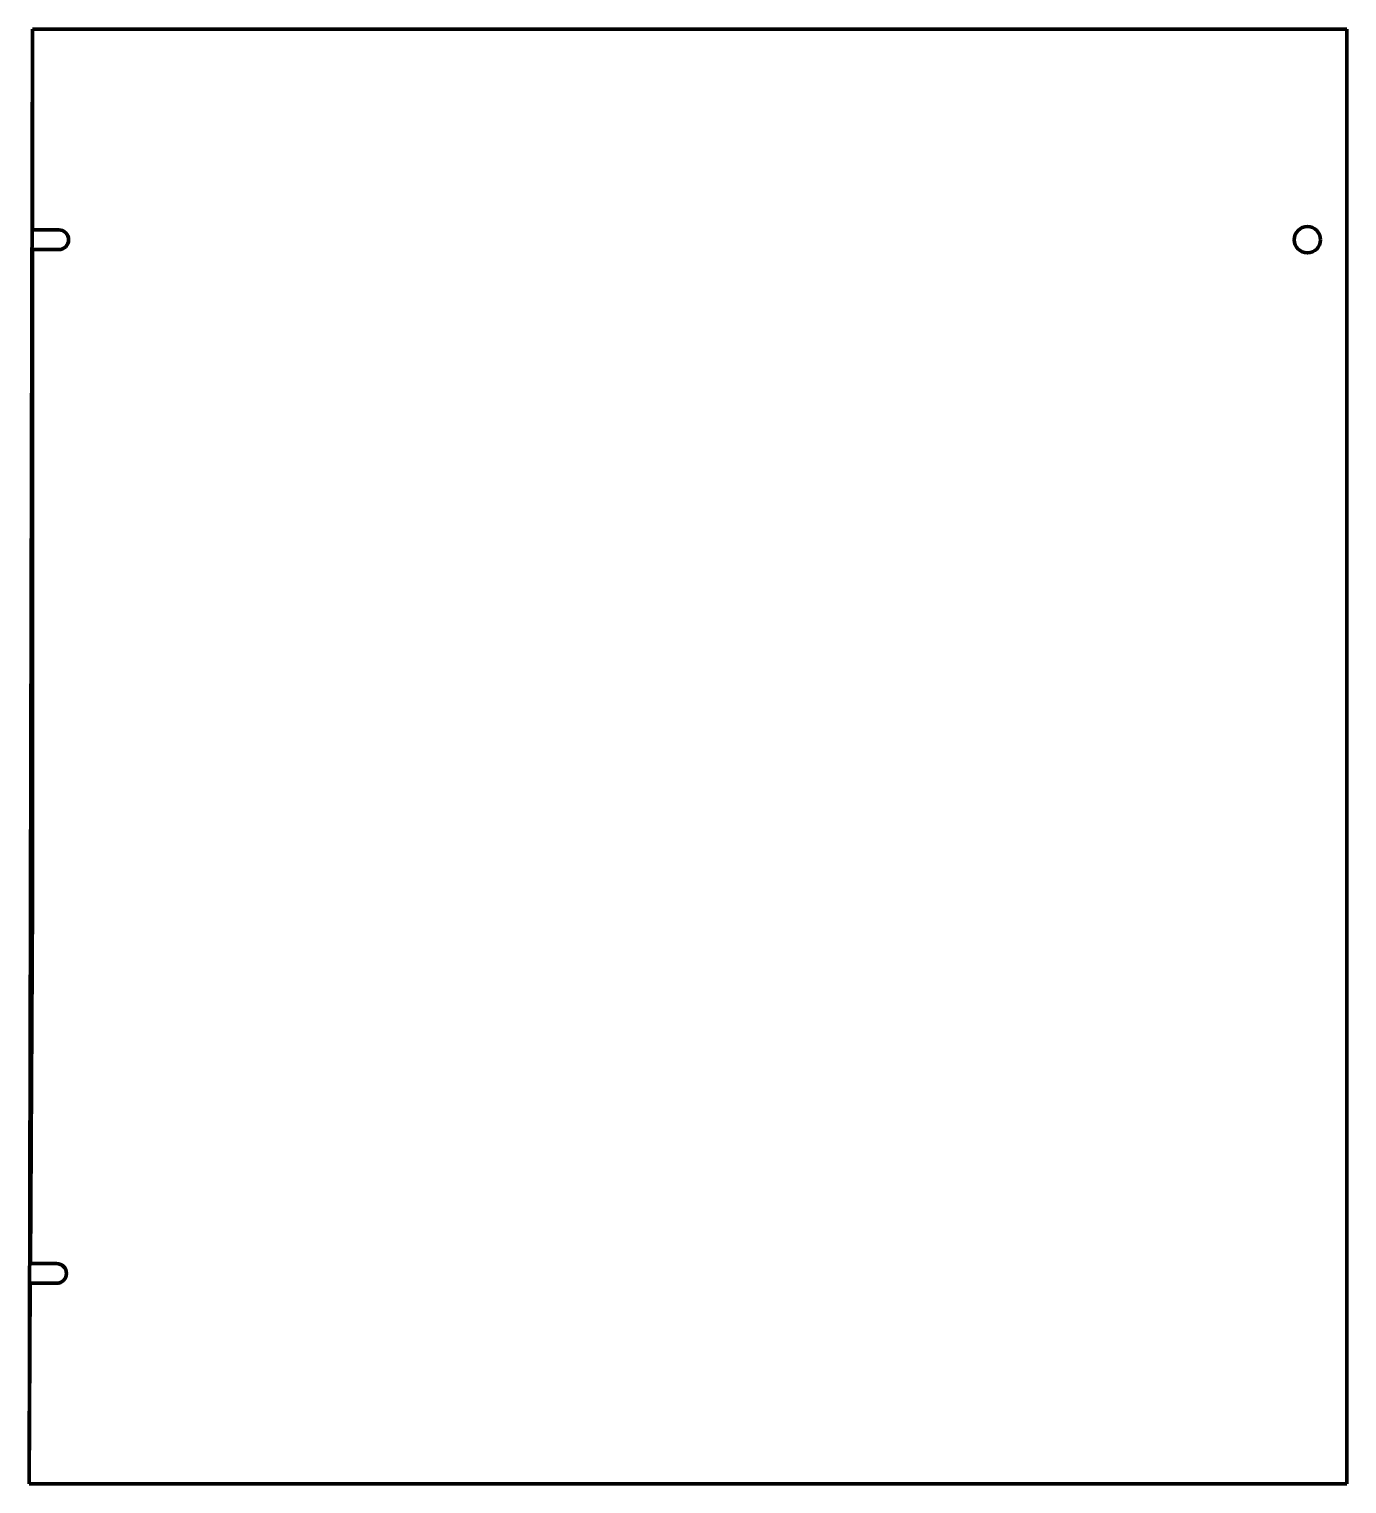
# Model space of a CAD drawing. Header units: inches. Extents: x 0 to 50.1, y 0 to 55.2.
import ezdxf

# ---------------------------------------------------------------- set-up
doc = ezdxf.new("R2010")
doc.units = ezdxf.units.IN
doc.header["$MEASUREMENT"] = 0
doc.layers.add('1', color=7, linetype='Continuous')

msp = doc.modelspace()

# ---------------------------------------------------------------- linework, layer by layer
at = {"color": 7, "lineweight": 90}
for p, q in [((0.125, 55.25), (0, 0)), ((0.125, 47.625), (0.125, 55.25)), ((50.062, 55.25), (0.125, 55.25)), ((50.062, 0), (50.062, 55.25)), ((0.125, 22), (0.125, 46.875)), ((0.048, 8.375), (0.125, 22)), ((0, 0), (0.043, 7.625)), ((0, 0), (50.062, 0))]:
    msp.add_line(p, q, dxfattribs=at)
at = {"layer": '1', "color": 7, "lineweight": 90}
for p, q in [((0.125, 55.25), (0, 0)), ((0.125, 47.625), (1.125, 47.625)), ((0.125, 46.875), (1.125, 46.875)), ((0.048, 8.375), (1.048, 8.369)), ((0.043, 7.625), (1.043, 7.619))]:
    msp.add_line(p, q, dxfattribs=at)
at = {"layer": '1', "color": 1, "lineweight": 90}
msp.add_line((0.125, 55.25), (0, 0), dxfattribs=at)
msp.add_circle((48.562, 47.25), 0.5, dxfattribs=at)
at = {"layer": '1', "color": 7, "lineweight": 90}
for centre, start, end in [((1.125, 47.25), 270, 450), ((1.045, 7.994), 269.6745, 449.6745)]:
    msp.add_arc(centre, 0.375, start, end, dxfattribs=at)

doc.saveas('drawing.dxf')
